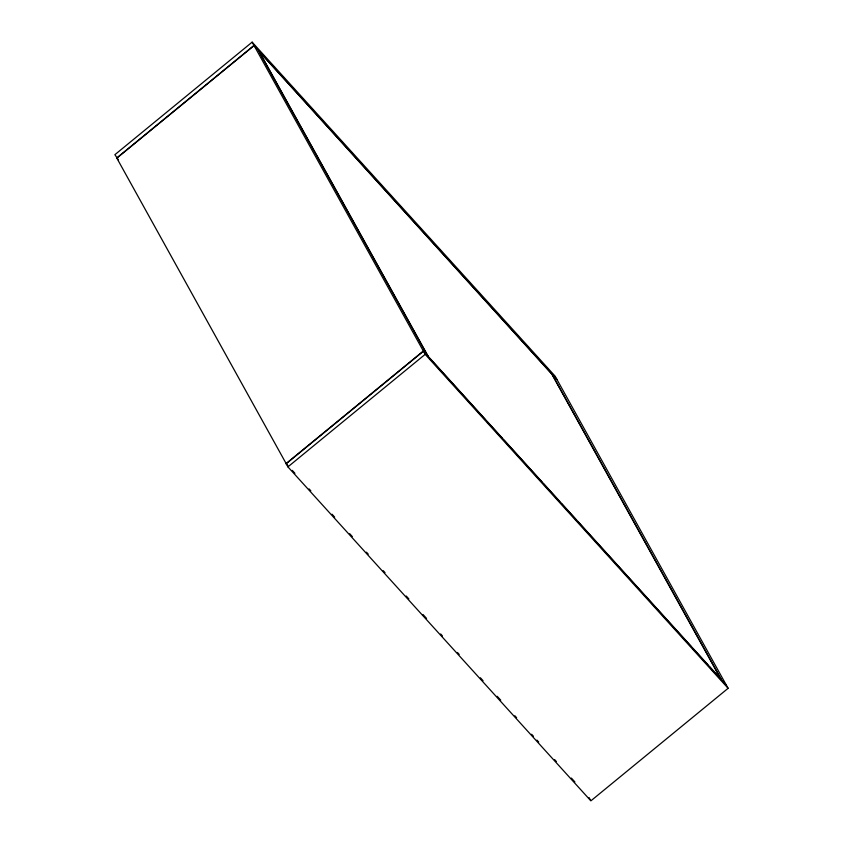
<?xml version="1.0" encoding="UTF-8"?>
<svg xmlns="http://www.w3.org/2000/svg" width="843" height="843" viewBox="0 0 843 843"><rect width="100%" height="100%" fill="white"/><g stroke="black" fill="none" stroke-linecap="round" stroke-linejoin="round"><path stroke-width="1.26" d="M726.16 684.853L555.073 376.115L252.131 42.15L114.88 154.701L118.473 159.949M116.713 157.999L253.964 45.459L252.131 42.15M286.093 463.576L423.344 351.025L726.287 685.001L728.12 688.299L590.869 800.85L287.927 466.885L286.093 463.576L287.863 465.526M423.471 351.173L286.23 463.724L116.84 158.147L254.091 45.606L425.178 354.334L728.12 688.299M287.927 466.885L425.178 354.334M253.964 45.459L556.907 379.424M259.591 51.992L551.817 374.144L721.197 679.721L709.722 667.066M429.856 358.538L485.473 419.856M487.243 421.795L502.249 438.349M504.019 440.288L541.975 482.143M543.746 484.093L559.636 501.606M561.396 503.556L576.412 520.099M578.172 522.049L633.799 583.367M635.559 585.305L691.186 646.623M692.946 648.573L707.962 665.116M292.279 470.394L294.924 473.313M309.054 488.898L310.825 490.837M332.026 514.209L334.671 517.128M349.687 533.682L352.332 536.601M366.463 552.186L368.233 554.125M383.249 570.679L385.019 572.629M406.21 596.001L408.866 598.92M422.996 614.494L426.526 618.393M440.657 633.968L442.427 635.917M457.443 652.471L459.203 654.421M480.405 677.783L483.05 680.701M497.18 696.286L500.721 700.175M514.852 715.76L516.611 717.709M531.627 734.253L533.398 736.202M536.928 740.101L538.698 742.051M554.599 759.575L556.359 761.524M571.375 778.068L574.905 781.967M551.986 374.007L721.376 679.574M258.875 50.875L428.255 356.452M259.338 52.161L428.086 356.589M589.036 797.541L590.258 799.744"/></g></svg>
